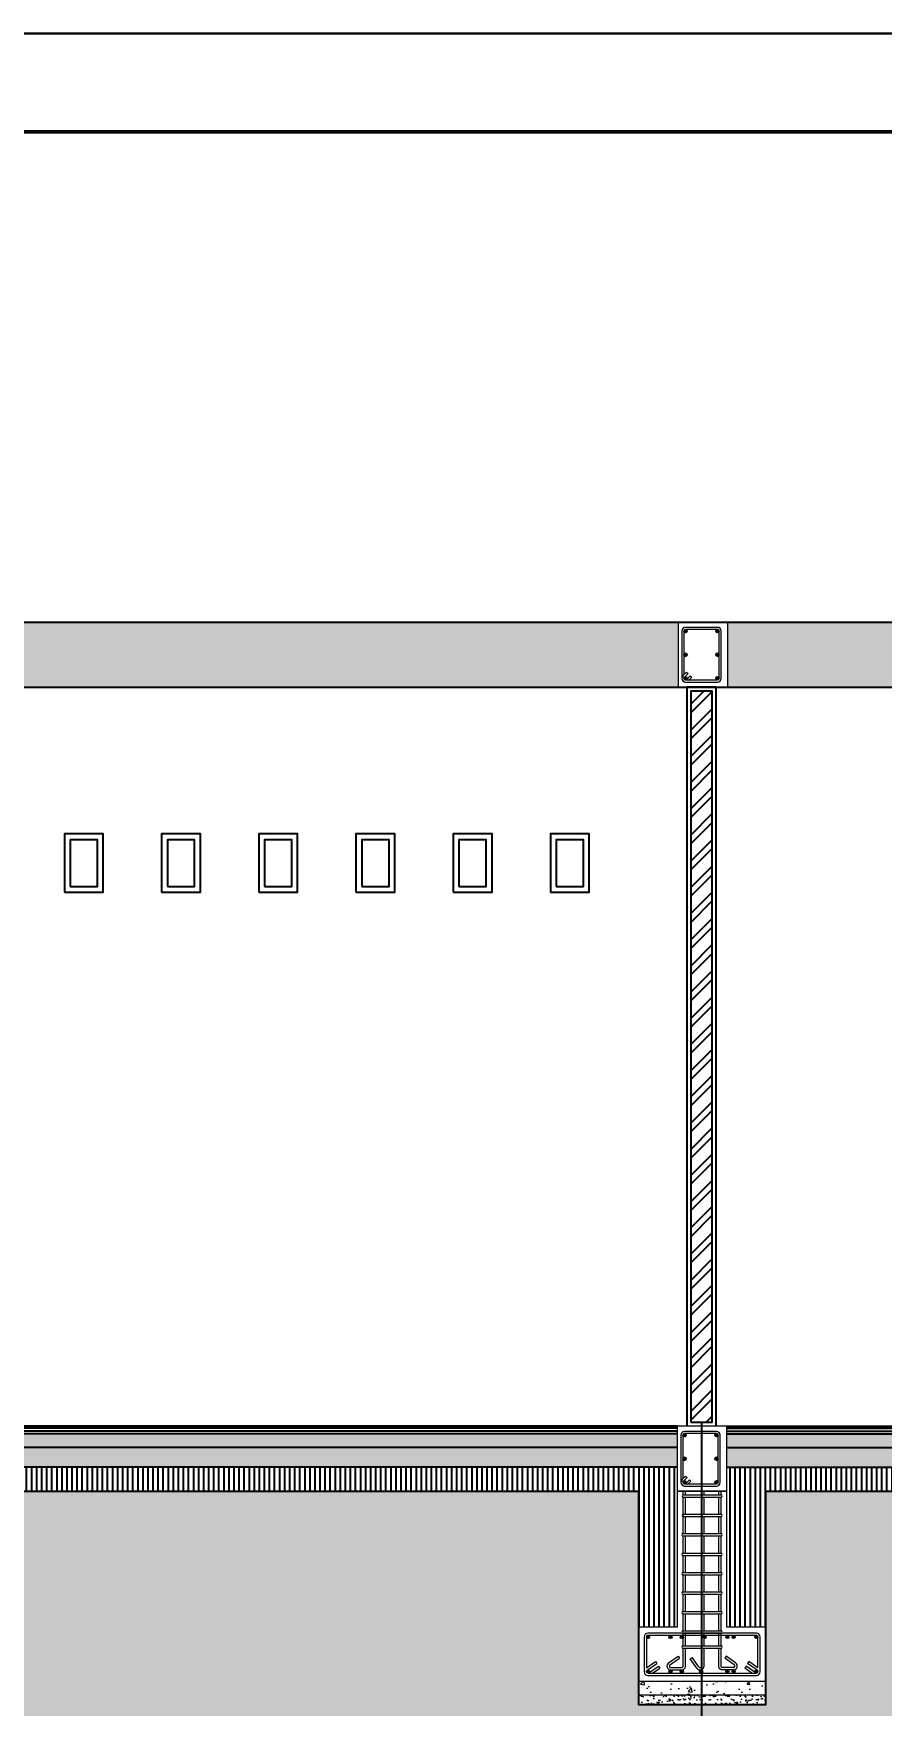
# Model space of a CAD drawing. Header units: centimetres. Extents: x 134057 to 145613, y 5028 to 39996.
# Drawn here: x 136136 to 136572, y 13038 to 13899 of the extents above; entities that cross this region are included whole.
import ezdxf

# ---------------------------------------------------------------- set-up
doc = ezdxf.new("R2010")
doc.units = ezdxf.units.CM
doc.header["$PDMODE"] = 2
for name, color, linetype in [('balok', 123, 'Continuous'), ('dinding', 151, 'Continuous'), ('sloof', 103, 'Continuous')]:
    doc.layers.add(name, color=color, linetype=linetype)
doc.layers.add('Legenda', color=252, linetype='Continuous', lineweight=20)
doc.layers.add('pondasi', color=131, linetype='Continuous', lineweight=18)
doc.styles.get("Standard").update_dxf_attribs({"font": 'arial.ttf'})
doc.linetypes.add('BATTING', pattern='A,0.00254,-2.54,[134,ltypeshp.shx,S=2.54,R=0,X=-2.54,Y=0],-5.08,[134,ltypeshp.shx,S=2.54,R=180,X=2.54,Y=0],-2.54', length=10.16254)
doc.dimstyles.new('ISO-25', dxfattribs={"dimtxt": 2.5, "dimasz": 2.5, "dimexe": 1.25, "dimexo": 0.625, "dimtad": 1, "dimtxsty": 'Standard', "dimcen": 2.5, "dimadec": 0, "dimazin": 0, "dimtfac": 1, "dimtmove": 0, "dimatfit": 3, "dimfxl": 1, "dimarcsym": 0})
pattern_1 = [(95, (-11970.573, -23015.835), (8.405679, 7.05320276), [1.143, -12.573]), (40, (-11970.573, -23015.835), (-9.6011072, 6.6106037), [0.9144, -10.05843505]), (145.451445, (-11969.872, -23015.247), (-1.19542786, 13.6638061), [0.9714005, -10.6854147]), (91.1842, (-11972.728, -23013.68), (13.2846146, 9.7172048), [1.7145, -18.8595]), (141.635558, (-11971.62, -23012.87), (-0.425197, 20.5696058), [1.4571014, -16.0281365]), (36.184151, (-11972.728, -23013.68), (-0.425197, 20.5696058), [1.371598, -15.087584]), (66, (-11971.111, -23013.141), (10.77119876, 2.09370894), [1.143, -12.573]), (11, (-11971.111, -23013.14), (-5.1923956, 10.4364716), [0.9144, -10.0584]), (116.451445, (-11970.214, -23012.966), (5.5788031, 12.53018056), [0.9714005, -10.68539626]), (82.5, (-11970.5726, -23015.8346), (-3.45632814, 3.71840482), [0, -9.93648, 0, -10.2108, 0, -10.0965]), (52.5, (-11970.5726, -23015.8346), (-1.41538364, 7.08522002), [0, -5.82168, 0, -9.70788, 0, -3.8481]), (12.5, (-11972.9757, -23018.2377), (5.99567178, 5.50957173), [0, -3.81, 0, -11.8872, 0, -15.7734]), (2.5, (-11974.053, -23019.3154), (5.20583427, 7.36334357), [0, -4.953, 0, -7.89432, 0, -11.2014])]

# ---------------------------------------------------------------- blocks, each defined once
blk = doc.blocks.new('*D102')
at = {"layer": 'Defpoints', "color": 0, "transparency": 16777216}
for p in [(136479.29, 13184.62), (136981.67, 13039.49, -313.9), (136981.67, 12950.09)]:
    blk.add_point(p, dxfattribs=at)
at = {"layer": 'dinding', "color": 0, "lineweight": -2, "transparency": 16777216}
for p, q in [((136479.29, 13184), (136479.29, 12948.84)), ((136981.67, 13038.86), (136981.67, 12948.84)), ((136494.29, 12950.09), (136966.67, 12950.09))]:
    blk.add_line(p, q, dxfattribs=at)
at = {"layer": 'dinding', "color": 0, "transparency": 16777216}
for points in [[(136494.29, 12952.59), (136494.29, 12947.59), (136479.29, 12950.09)], [(136966.67, 12952.59), (136966.67, 12947.59), (136981.67, 12950.09)]]:
    blk.add_solid(points, dxfattribs=at)
at = {"layer": 'dinding', "color": 0, "transparency": 16777216, "insert": (136730.48, 12955.82), "char_height": 10, "attachment_point": 5}
blk.add_mtext('500', dxfattribs=at)

msp = doc.modelspace()

# ---------------------------------------------------------------- hatches: boundary and pattern name
at = {"true_color": 0x636466}
h = msp.add_hatch(dxfattribs=at)
h.set_pattern_fill('EARTH', color=251, scale=3, angle=45)
h.set_pattern_definition([(45, (-11970.573, -23015.835), (0, 26.9407684), [19.05, -19.05]), (45, (-11975.624, -23010.783), (0, 26.9407684), [19.05, -19.05]), (45, (-11980.675, -23005.732), (0, 26.9407684), [19.05, -19.05]), (135, (-11980.675, -23002.364), (-26.9407684, 0), [19.05, -19.05]), (135, (-11975.624, -22997.313), (-26.9407684, 0), [19.05, -19.05]), (135, (-11970.573, -22992.261), (-26.9407684, 0), [19.05, -19.05])])
h.paths.add_polyline_path([(137100.97, 13161.624), (137012.411, 13161.624), (137012.411, 13039.487), (136946.811, 13039.487), (136946.811, 13149.213), (136512.411, 13149.213), (136512.411, 13079.213), (136512.411, 13039.487), (136446.811, 13039.487), (136446.811, 13149.213), (136012.411, 13149.213), (136012.411, 13039.487), (135946.811, 13039.487), (135946.811, 13149.213), (135512.411, 13149.213), (135512.411, 13039.487), (135446.811, 13039.487), (135446.811, 13149.213), (135010.031, 13149.213), (135010.031, 13039.487), (134944.431, 13039.487), (134944.431, 13161.518), (134859.717, 13161.518), (134859.717, 12974.35), (137100.97, 12974.35)])
at = {"layer": 'balok', "true_color": 0x636466}
h = msp.add_hatch(dxfattribs=at)
h.set_pattern_fill('AR-CONC', color=251, scale=0.06, angle=45)
h.set_pattern_definition(pattern_1)
h.paths.add_polyline_path([(136967.306, 13583.905), (136967.306, 13596.035), (136492.906, 13596.035), (136492.906, 13562.624), (136967.306, 13562.624)])
h.paths.add_polyline_path([(136467.306, 13583.905), (136467.306, 13596.035), (135992.906, 13596.035), (135992.906, 13562.624), (136467.306, 13562.624)])
h.paths.add_polyline_path([(135967.306, 13583.905), (135967.306, 13596.035), (135492.906, 13596.035), (135492.906, 13562.624), (135967.306, 13562.624)])
h.paths.add_polyline_path([(135467.306, 13583.905), (135467.306, 13596.035), (134990.525, 13596.035), (134990.525, 13562.624), (135467.306, 13562.624)])
at = {"layer": 'balok', "lineweight": 15}
h = msp.add_hatch(dxfattribs=at)
h.set_pattern_fill('ANSI33', color=256, scale=0.053202, style=0)
h.set_pattern_definition([(315, (136470.27213, 13591.4593), (-0.238885, -0.238885), []), (315, (136470.511, 13591.4593), (-0.238885, -0.238885), [0.168917, -0.08446])])
h.paths.add_polyline_path([(136471.975, 13591.459, -1), (136470.272, 13591.459, -1)])
h = msp.add_hatch(dxfattribs=at)
h.set_pattern_fill('ANSI33', color=256, scale=0.053202, style=0)
h.set_pattern_definition([(225, (136488.3233, 13591.4593), (0.238885, -0.238885), []), (225, (136488.0844, 13591.4593), (0.238885, -0.238885), [0.168917, -0.08446])])
h.paths.add_polyline_path([(136486.621, 13591.459, 1), (136488.323, 13591.459, 1)])
h = msp.add_hatch(dxfattribs=at)
h.set_pattern_fill('ANSI33', color=256, scale=0.053202, style=0)
h.set_pattern_definition([(45, (136470.27213, 13579.3292), (-0.238885, 0.238885), []), (45, (136470.511, 13579.3292), (-0.238885, 0.238885), [0.168917, -0.08446])])
h.paths.add_polyline_path([(136471.975, 13579.329, 1), (136470.272, 13579.329, 1)])
h = msp.add_hatch(dxfattribs=at)
h.set_pattern_fill('ANSI33', color=256, scale=0.053202, style=0)
h.set_pattern_definition([(315, (136470.27213, 13579.3292), (-0.238885, -0.238885), []), (315, (136470.511, 13579.3292), (-0.238885, -0.238885), [0.168917, -0.08446])])
h.paths.add_polyline_path([(136471.975, 13579.329, -1), (136470.272, 13579.329, -1)])
h = msp.add_hatch(dxfattribs=at)
h.set_pattern_fill('ANSI33', color=256, scale=0.053202, style=0)
h.set_pattern_definition([(135, (136488.3233, 13579.3292), (0.238885, 0.238885), []), (135, (136488.0844, 13579.3292), (0.238885, 0.238885), [0.168917, -0.08446])])
h.paths.add_polyline_path([(136486.621, 13579.329, -1), (136488.323, 13579.329, -1)])
h = msp.add_hatch(dxfattribs=at)
h.set_pattern_fill('ANSI33', color=256, scale=0.053202, style=0)
h.set_pattern_definition([(225, (136488.3233, 13579.3292), (0.238885, -0.238885), []), (225, (136488.0844, 13579.3292), (0.238885, -0.238885), [0.168917, -0.08446])])
h.paths.add_polyline_path([(136486.621, 13579.329, 1), (136488.323, 13579.329, 1)])
h = msp.add_hatch(dxfattribs=at)
h.set_pattern_fill('ANSI33', color=256, scale=0.053202, style=0)
h.set_pattern_definition([(45, (136470.27213, 13567.19912), (-0.238885, 0.238885), []), (45, (136470.511, 13567.19912), (-0.238885, 0.238885), [0.168917, -0.08446])])
h.paths.add_polyline_path([(136471.975, 13567.199, 1), (136470.272, 13567.199, 1)])
h = msp.add_hatch(dxfattribs=at)
h.set_pattern_fill('ANSI33', color=256, scale=0.053202, style=0)
h.set_pattern_definition([(135, (136488.3233, 13567.19912), (0.238885, 0.238885), []), (135, (136488.0844, 13567.19912), (0.238885, 0.238885), [0.168917, -0.08446])])
h.paths.add_polyline_path([(136486.621, 13567.199, -1), (136488.323, 13567.199, -1)])
at = {"layer": 'dinding', "true_color": 0x636466}
h = msp.add_hatch(dxfattribs=at)
h.set_pattern_fill('ANSI32', color=251)
h.set_pattern_definition([(45, (-10970.738, -23015.835), (-6.7351921, 6.7351921), []), (45, (-10966.2475, -23015.835), (-6.7351921, 6.7351921), [])])
h.paths.add_polyline_path([(136484.788, 13560.624), (136473.788, 13560.624), (136473.788, 13184.624), (136484.788, 13184.624)])
h = msp.add_hatch(dxfattribs=at)
h.set_pattern_fill('AR-CONC', color=251, scale=0.06, angle=45)
h.set_pattern_definition(pattern_1)
h.paths.add_polyline_path([(135466.811, 13178.624), (134990.031, 13178.624), (134990.031, 13171.624), (135466.811, 13171.624)])
h.paths.add_polyline_path([(135966.811, 13178.624), (135492.411, 13178.624), (135492.411, 13171.624), (135966.811, 13171.624)])
h.paths.add_polyline_path([(136466.811, 13178.624), (135992.411, 13178.624), (135992.411, 13171.624), (136466.811, 13171.624)])
h.paths.add_polyline_path([(136966.811, 13178.624), (136492.411, 13178.624), (136492.411, 13171.624), (136966.811, 13171.624)])
h = msp.add_hatch(dxfattribs=at)
h.set_pattern_fill('AR-SAND', color=251, scale=0.075, angle=45)
h.set_pattern_definition([(82.5, (-11970.5726, -23015.8346), (-2.680360115, 2.51065117), [0, -2.8956, 0, -3.2385, 0, -3.095625]), (52.5, (-11970.5726, -23015.8346), (-1.41758196, 6.18549639), [0, -1.5621, 0, -2.60985, 0, -1.000125]), (12.5, (-11972.2294, -23017.4915), (4.187248694, 4.20249234), [0, -0.9525, 0, -3.429, 0, -4.47675]), (2.5, (-11972.2294, -23017.4915), (2.86710832, 5.23163086), [0, -0.47625, 0, -2.2479, 0, -2.57175])])
h.paths.add_polyline_path([(136966.811, 13170.494), (136966.811, 13171.624), (136492.411, 13171.624), (136492.411, 13161.624), (136966.811, 13161.624)])
h.paths.add_polyline_path([(136466.811, 13170.494), (136466.811, 13171.624), (135992.411, 13171.624), (135992.411, 13161.624), (136466.811, 13161.624)])
h.paths.add_polyline_path([(135966.811, 13170.494), (135966.811, 13171.624), (135492.411, 13171.624), (135492.411, 13161.624), (135966.811, 13161.624)])
h.paths.add_polyline_path([(135466.811, 13170.494), (135466.811, 13171.624), (134990.031, 13171.624), (134990.031, 13161.624), (135466.811, 13161.624)])
h = msp.add_hatch(dxfattribs=at)
h.set_pattern_fill('ANSI31', color=251, scale=0.82, angle=45)
h.set_pattern_definition([(90, (-11970.5726, -23015.8346), (-2.6035, 0), [])])
h.paths.add_polyline_path([(137012.411, 13161.624), (136992.411, 13161.624), (136992.411, 13149.213), (136992.411, 13079.213), (137012.411, 13079.213)])
h.paths.add_polyline_path([(136966.811, 13149.213), (136966.811, 13161.624), (136492.411, 13161.624), (136492.411, 13149.213), (136492.411, 13079.213), (136512.411, 13079.213), (136512.411, 13149.213), (136946.811, 13149.213), (136946.811, 13079.213), (136966.811, 13079.213)])
h.paths.add_polyline_path([(136466.811, 13149.213), (136466.811, 13161.624), (135992.411, 13161.624), (135992.411, 13149.213), (135992.411, 13079.213), (136012.411, 13079.213), (136012.411, 13149.213), (136446.811, 13149.213), (136446.811, 13079.213), (136466.811, 13079.213)])
h.paths.add_polyline_path([(135966.811, 13149.213), (135966.811, 13161.624), (135492.411, 13161.624), (135492.411, 13149.213), (135492.411, 13079.213), (135512.411, 13079.213), (135512.411, 13149.213), (135946.811, 13149.213), (135946.811, 13079.213), (135966.811, 13079.213)])
h.paths.add_polyline_path([(135466.811, 13161.624), (134990.031, 13161.624), (134990.031, 13149.213), (134990.031, 13079.213), (135010.031, 13079.213), (135010.031, 13149.213), (135446.811, 13149.213), (135446.811, 13079.213), (135466.811, 13079.213), (135466.811, 13149.213)])
h.paths.add_polyline_path([(134964.431, 13149.213), (134964.431, 13170.494), (134964.431, 13161.624), (134944.431, 13161.624), (134944.431, 13079.213), (134964.431, 13079.213)])
at = {"layer": 'pondasi'}
h = msp.add_hatch(color=256, dxfattribs=at)
h.dxf.hatch_style = 1
h.paths.add_polyline_path([(136451.011, 13074.213, -1), (136452.611, 13074.213, -1)])
h = msp.add_hatch(color=256, dxfattribs=at)
h.dxf.hatch_style = 1
h.paths.add_polyline_path([(136462.578, 13074.213, -1), (136464.178, 13074.213, -1)])
h = msp.add_hatch(color=256, dxfattribs=at)
h.dxf.hatch_style = 1
h.paths.add_polyline_path([(136468.386, 13074.213, -1), (136469.986, 13074.213, -1)])
h = msp.add_hatch(color=256, dxfattribs=at)
h.dxf.hatch_style = 1
h.paths.add_polyline_path([(136480.178, 13074.198, -1), (136481.778, 13074.198, -1)])
h = msp.add_hatch(color=256, dxfattribs=at)
h.dxf.hatch_style = 1
h.paths.add_polyline_path([(136491.819, 13074.213, -1), (136493.419, 13074.213, -1)])
h = msp.add_hatch(color=256, dxfattribs=at)
h.dxf.hatch_style = 1
h.paths.add_polyline_path([(136495.045, 13074.213, -1), (136496.645, 13074.213, -1)])
h = msp.add_hatch(color=256, dxfattribs=at)
h.dxf.hatch_style = 1
h.paths.add_polyline_path([(136506.761, 13074.213, -1), (136508.361, 13074.213, -1)])
at = {"layer": 'pondasi', "lineweight": 5, "ltscale": 0.5}
h = msp.add_hatch(dxfattribs=at)
h.set_pattern_fill('AR-CONC', color=256, scale=0.09)
h.set_pattern_definition([(50, (136239.336, 7219.479), (16.39662, -1.434518), [1.7145, -18.8595]), (355, (136239.336, 7219.48), (-3.17191, 17.195116), [1.3716, -15.087653]), (100.45144, (136240.703, 7219.36), (13.224712, 15.760598), [1.4571, -16.02812]), (46.1842, (136239.336, 7224.051), (24.397114, -3.78381), [2.57175, -28.28925]), (96.63556, (136241.37, 7223.736), (21.36637, 22.26835), [2.18565, -24.0422]), (351.18415, (136239.336, 7224.05), (21.36637, 22.26835), [2.0574, -22.63138]), (21, (136241.622, 7222.908), (13.645295, -9.203868), [1.7145, -18.8595]), (326, (136241.622, 7222.908), (5.562183, 16.576917), [1.3716, -15.0876]), (71.45144, (136242.76, 7222.141), (19.207478, 7.37305), [1.4571, -16.028094]), (37.5, (136239.336, 7219.479), (0.277974, 7.6099535), [0, -14.90472, 0, -15.3162, 0, -15.14475]), (7.5, (136239.336, 7219.479), (6.01377, 9.016252), [0, -8.73252, 0, -14.56182, 0, -5.77215]), (327.5, (136234.2383, 7219.479), (12.2031536, -0.515587), [0, -5.715, 0, -17.8308, 0, -23.6601]), (317.5, (136231.952, 7219.479), (13.331626, 2.288384), [0, -7.4295, 0, -11.84148, 0, -16.8021])])
h.paths.add_polyline_path([(136512.411, 13051.487), (136446.811, 13051.487), (136446.811, 13044.487), (136512.411, 13044.487)])
at = {"layer": 'pondasi'}
h = msp.add_hatch(color=256, dxfattribs=at)
h.dxf.hatch_style = 1
h.paths.add_polyline_path([(136451.011, 13056.487, 1), (136452.611, 13056.487, 1)])
h = msp.add_hatch(color=256, dxfattribs=at)
h.dxf.hatch_style = 1
h.paths.add_polyline_path([(136462.578, 13056.487, 1), (136464.178, 13056.487, 1)])
h = msp.add_hatch(color=256, dxfattribs=at)
h.dxf.hatch_style = 1
h.paths.add_polyline_path([(136468.386, 13056.487, 1), (136469.986, 13056.487, 1)])
h = msp.add_hatch(color=256, dxfattribs=at)
h.dxf.hatch_style = 1
h.paths.add_polyline_path([(136478.311, 13056.487, 1), (136479.911, 13056.487, 1)])
h = msp.add_hatch(color=256, dxfattribs=at)
h.dxf.hatch_style = 1
h.paths.add_polyline_path([(136491.819, 13056.487, 1), (136493.419, 13056.487, 1)])
h = msp.add_hatch(color=256, dxfattribs=at)
h.dxf.hatch_style = 1
h.paths.add_polyline_path([(136495.045, 13056.487, 1), (136496.645, 13056.487, 1)])
h = msp.add_hatch(color=256, dxfattribs=at)
h.dxf.hatch_style = 1
h.paths.add_polyline_path([(136506.761, 13056.487, 1), (136508.361, 13056.487, 1)])
at = {"layer": 'pondasi', "lineweight": 5, "ltscale": 0.5}
h = msp.add_hatch(dxfattribs=at)
h.set_pattern_fill('AR-SAND', color=256, scale=0.08)
h.set_pattern_definition([(37.5, (136239.336, 7219.4792), (-0.1280025, 3.9153059), [0, -3.08864, 0, -3.4544, 0, -3.302]), (7.5, (136239.336, 7219.479), (3.5961863, 5.734601), [0, -1.66624, 0, -2.78384, 0, -1.0668]), (327.5, (136236.8368, 7219.4792), (6.327939, 0.0114975), [0, -1.016, 0, -3.6576, 0, -4.7752]), (317.5, (136236.837, 7219.479), (6.1084516, 1.7834346), [0, -0.508, 0, -2.39776, 0, -2.7432])])
h.paths.add_polyline_path([(136512.411, 13044.487), (136446.811, 13044.487), (136446.811, 13039.487), (136512.411, 13039.487)])
at = {"layer": 'sloof', "lineweight": 15}
h = msp.add_hatch(dxfattribs=at)
h.set_pattern_fill('ANSI33', color=256, scale=0.053202, style=0)
h.set_pattern_definition([(315, (136469.77716, 13178.04834), (-0.238885, -0.238885), []), (315, (136470.01604, 13178.04834), (-0.238885, -0.238885), [0.168917, -0.08446])])
h.paths.add_polyline_path([(136471.48, 13178.048, -1), (136469.777, 13178.048, -1)])
h = msp.add_hatch(dxfattribs=at)
h.set_pattern_fill('ANSI33', color=256, scale=0.053202, style=0)
h.set_pattern_definition([(225, (136487.8283, 13178.04834), (0.238885, -0.238885), []), (225, (136487.58943, 13178.04834), (0.238885, -0.238885), [0.168917, -0.08446])])
h.paths.add_polyline_path([(136486.126, 13178.048, 1), (136487.828, 13178.048, 1)])
h = msp.add_hatch(dxfattribs=at)
h.set_pattern_fill('ANSI33', color=256, scale=0.053202, style=0)
h.set_pattern_definition([(45, (136469.77716, 13165.91825), (-0.238885, 0.238885), []), (45, (136470.01604, 13165.91825), (-0.238885, 0.238885), [0.168917, -0.08446])])
h.paths.add_polyline_path([(136471.48, 13165.918, 1), (136469.777, 13165.918, 1)])
h = msp.add_hatch(dxfattribs=at)
h.set_pattern_fill('ANSI33', color=256, scale=0.053202, style=0)
h.set_pattern_definition([(315, (136469.77716, 13165.91825), (-0.238885, -0.238885), []), (315, (136470.01604, 13165.91825), (-0.238885, -0.238885), [0.168917, -0.08446])])
h.paths.add_polyline_path([(136471.48, 13165.918, -1), (136469.777, 13165.918, -1)])
h = msp.add_hatch(dxfattribs=at)
h.set_pattern_fill('ANSI33', color=256, scale=0.053202, style=0)
h.set_pattern_definition([(135, (136487.8283, 13165.91825), (0.238885, 0.238885), []), (135, (136487.58943, 13165.91825), (0.238885, 0.238885), [0.168917, -0.08446])])
h.paths.add_polyline_path([(136486.126, 13165.918, -1), (136487.828, 13165.918, -1)])
h = msp.add_hatch(dxfattribs=at)
h.set_pattern_fill('ANSI33', color=256, scale=0.053202, style=0)
h.set_pattern_definition([(225, (136487.8283, 13165.91825), (0.238885, -0.238885), []), (225, (136487.58943, 13165.91825), (0.238885, -0.238885), [0.168917, -0.08446])])
h.paths.add_polyline_path([(136486.126, 13165.918, 1), (136487.828, 13165.918, 1)])
h = msp.add_hatch(dxfattribs=at)
h.set_pattern_fill('ANSI33', color=256, scale=0.053202, style=0)
h.set_pattern_definition([(45, (136469.77716, 13153.78815), (-0.238885, 0.238885), []), (45, (136470.01604, 13153.78815), (-0.238885, 0.238885), [0.168917, -0.08446])])
h.paths.add_polyline_path([(136471.48, 13153.788, 1), (136469.777, 13153.788, 1)])
h = msp.add_hatch(dxfattribs=at)
h.set_pattern_fill('ANSI33', color=256, scale=0.053202, style=0)
h.set_pattern_definition([(135, (136487.8283, 13153.78815), (0.238885, 0.238885), []), (135, (136487.58943, 13153.78815), (0.238885, 0.238885), [0.168917, -0.08446])])
h.paths.add_polyline_path([(136486.126, 13153.788, -1), (136487.828, 13153.788, -1)])

# ---------------------------------------------------------------- linework, layer by layer
at = {"layer": 'balok'}
for p, q in [((134956.925, 13596.035), (137000.906, 13596.035)), ((134956.925, 13562.624), (137000.906, 13562.624))]:
    msp.add_line(p, q, dxfattribs=at)
at = {"layer": 'balok', "lineweight": 15}
for p, q in [((136487.829, 13596.035), (136467.306, 13596.035)), ((136467.306, 13596.035, -313.896), (136467.306, 13583.905, -313.896)), ((136492.906, 13596.035), (136470.767, 13596.035)), ((136483.253, 13593.375), (136471.123, 13593.375)), ((136483.253, 13592.311), (136471.123, 13592.311)), ((136487.472, 13593.375), (136475.342, 13593.375)), ((136487.472, 13592.311), (136475.342, 13592.311)), ((136492.906, 13562.624, -313.896), (136492.906, 13596.035, -313.896)), ((136467.306, 13583.905, -313.896), (136467.306, 13562.624, -313.896)), ((136469.208, 13591.459), (136469.208, 13579.329)), ((136470.272, 13591.459), (136470.272, 13579.329)), ((136488.323, 13579.329), (136488.323, 13591.459)), ((136489.387, 13579.329), (136489.387, 13591.459)), ((136469.208, 13579.329), (136469.208, 13567.199)), ((136470.272, 13579.329), (136470.272, 13569.047)), ((136488.323, 13567.199), (136488.323, 13579.329)), ((136489.387, 13567.199), (136489.387, 13579.329)), ((136467.306, 13562.624), (136487.829, 13562.624)), ((136470.767, 13562.624), (136492.906, 13562.624)), ((136471.123, 13566.348), (136483.253, 13566.348)), ((136471.123, 13565.284), (136483.253, 13565.284)), ((136475.342, 13566.348), (136487.472, 13566.348)), ((136475.342, 13565.284), (136487.472, 13565.284))]:
    msp.add_line(p, q, dxfattribs=at)
for points in [[(136472.498, 13577.996), (136472.484, 13577.982)], [(136469.776, 13568.56), (136471.643, 13570.39), (136472.388, 13569.63), (136470.521, 13567.801)], [(136471.725, 13566.597), (136473.554, 13568.464), (136474.314, 13567.719), (136472.971, 13566.348)], [(136472.498, 13565.865), (136472.484, 13565.852)]]:
    msp.add_lwpolyline(points, dxfattribs=at)
for centre in [(136471.123, 13591.459), (136487.472, 13591.459), (136471.123, 13579.329), (136471.123, 13579.329), (136487.472, 13579.329), (136487.472, 13579.329), (136471.123, 13567.199), (136487.472, 13567.199)]:
    msp.add_circle(centre, 0.851, dxfattribs=at)
for centre, radius, start, end in [((136471.123, 13591.459), 1.915, 90, 180), ((136471.123, 13591.459), 0.851, 90, 180), ((136487.472, 13591.459), 1.915, 0, 90), ((136487.472, 13591.459), 0.851, 360, 90), ((136471.123, 13579.329), 0.851, 90, 180), ((136471.123, 13579.329), 0.851, 180, 270), ((136471.123, 13579.329), 1.915, 315.2895, 315.868534), ((136487.472, 13579.329), 0.851, 360, 90), ((136487.472, 13579.329), 0.851, 270, 360), ((136471.123, 13567.199), 1.915, 134.131466, 270), ((136471.123, 13567.199), 1.915, 180, 270), ((136471.123, 13567.199), 0.851, 180, 270), ((136487.472, 13567.199), 0.851, 270, 360), ((136487.472, 13567.199), 1.915, 270, 360), ((136471.123, 13567.199), 1.915, 315.2895, 315.868534)]:
    msp.add_arc(centre, radius, start, end, dxfattribs=at)
at = {"layer": 'dinding'}
for p, q in [((136466.811, 13182.624), (135992.411, 13182.624)), ((136466.811, 13181.624), (135992.411, 13181.624)), ((136492.411, 13182.624), (136966.811, 13182.624)), ((136492.411, 13181.624), (136966.811, 13181.624)), ((136466.811, 13178.624), (135992.411, 13178.624)), ((136466.811, 13171.624), (135992.411, 13171.624)), ((136492.411, 13178.624), (136966.811, 13178.624)), ((136492.411, 13171.624), (136966.811, 13171.624)), ((136466.811, 13161.624), (135992.411, 13161.624)), ((136492.411, 13161.624), (136966.811, 13161.624))]:
    msp.add_line(p, q, dxfattribs=at)
at = {"layer": 'dinding', "linetype": 'BATTING', "ltscale": 0.12}
for p, q in [((136466.811, 13180.124), (135992.411, 13180.124)), ((136492.411, 13180.124), (136966.811, 13180.124))]:
    msp.add_line(p, q, dxfattribs=at)
at = {"layer": 'dinding'}
msp.add_lwpolyline([(136486.788, 13182.624), (136486.788, 13562.624), (136471.788, 13562.624), (136471.788, 13182.624)], dxfattribs=at)
for points in [[(136473.788, 13184.624), (136484.788, 13184.624), (136484.788, 13560.624), (136473.788, 13560.624)], [(136151.546, 13457.181), (136171.546, 13457.181), (136171.546, 13487.181), (136151.546, 13487.181)], [(136154.546, 13460.181), (136168.546, 13460.181), (136168.546, 13484.181), (136154.546, 13484.181)], [(136201.546, 13457.181), (136221.546, 13457.181), (136221.546, 13487.181), (136201.546, 13487.181)], [(136204.546, 13460.181), (136218.546, 13460.181), (136218.546, 13484.181), (136204.546, 13484.181)], [(136251.546, 13457.181), (136271.546, 13457.181), (136271.546, 13487.181), (136251.546, 13487.181)], [(136254.546, 13460.181), (136268.546, 13460.181), (136268.546, 13484.181), (136254.546, 13484.181)], [(136301.546, 13457.181), (136321.546, 13457.181), (136321.546, 13487.181), (136301.546, 13487.181)], [(136304.546, 13460.181), (136318.546, 13460.181), (136318.546, 13484.181), (136304.546, 13484.181)], [(136351.546, 13457.181), (136371.546, 13457.181), (136371.546, 13487.181), (136351.546, 13487.181)], [(136354.546, 13460.181), (136368.546, 13460.181), (136368.546, 13484.181), (136354.546, 13484.181)], [(136401.546, 13457.181), (136421.546, 13457.181), (136421.546, 13487.181), (136401.546, 13487.181)], [(136404.546, 13460.181), (136418.546, 13460.181), (136418.546, 13484.181), (136404.546, 13484.181)]]:
    msp.add_lwpolyline(points, close=True, dxfattribs=at)
at = {"layer": 'dinding', "elevation": -313.896}
msp.add_lwpolyline([(134944.431, 13161.518), (134944.431, 13039.487), (135010.031, 13039.487), (135010.031, 13149.213), (135446.811, 13149.213), (135446.811, 13039.487), (135512.411, 13039.487), (135512.411, 13149.213), (135946.811, 13149.213), (135946.811, 13039.487), (136012.411, 13039.487), (136012.411, 13149.213), (136446.811, 13149.213), (136446.811, 13039.487), (136512.411, 13039.487), (136512.411, 13079.213), (136512.411, 13149.213), (136946.811, 13149.213), (136946.811, 13039.487), (137012.411, 13039.487), (137012.411, 13161.624)], dxfattribs=at)
at = {"layer": 'Legenda', "color": 5, "lineweight": 30}
msp.add_lwpolyline([(134230.237, 13898.751), (138179.515, 13898.751), (138179.515, 11144.383), (134230.237, 11144.383)], close=True, dxfattribs=at)
at = {"layer": 'Legenda', "color": 1, "lineweight": 50}
msp.add_lwpolyline([(134280.869, 13848.12), (137470.671, 13848.12), (137470.671, 11195.015), (134280.869, 11195.015)], close=True, dxfattribs=at)
at = {"layer": 'pondasi', "lineweight": 15}
for p, q in [((136466.811, 13149.213), (136487.334, 13149.213)), ((136470.272, 13149.213), (136492.411, 13149.213))]:
    msp.add_line(p, q, dxfattribs=at)
at = {"layer": 'pondasi'}
for p, q in [((136469.921, 13147.413, -74.051), (136489.411, 13147.413, -313.896)), ((136469.921, 13146.213, -74.051), (136489.411, 13146.213, -313.896)), ((136479.429, 13147.413), (136479.429, 13149.213)), ((136479.429, 13137.413), (136479.429, 13146.213)), ((136480.629, 13147.413), (136480.629, 13149.213)), ((136480.629, 13137.413), (136480.629, 13146.213)), ((136469.921, 13137.413, -74.051), (136489.411, 13137.413, -313.896)), ((136469.921, 13136.213, -74.051), (136489.411, 13136.213, -313.896)), ((136479.429, 13127.413), (136479.429, 13136.213)), ((136480.629, 13127.413), (136480.629, 13136.213)), ((136469.811, 13127.413, -313.896), (136489.411, 13127.413, -313.896)), ((136469.811, 13126.213, -313.896), (136489.411, 13126.213, -313.896)), ((136479.429, 13117.413), (136479.429, 13126.213)), ((136480.629, 13117.413), (136480.629, 13126.213)), ((136469.811, 13117.413, -313.896), (136489.411, 13117.413, -313.896)), ((136469.811, 13116.213, -313.896), (136489.411, 13116.213, -313.896)), ((136479.429, 13107.413), (136479.429, 13116.213)), ((136480.629, 13107.413), (136480.629, 13116.213)), ((136469.811, 13107.413, -313.896), (136489.411, 13107.413, -313.896)), ((136469.811, 13106.213, -313.896), (136489.411, 13106.213, -313.896)), ((136479.429, 13097.413), (136479.429, 13106.213)), ((136480.629, 13097.413), (136480.629, 13106.213)), ((136469.811, 13097.413, -313.896), (136489.411, 13097.413, -313.896)), ((136469.811, 13096.213, -313.896), (136489.411, 13096.213, -313.896)), ((136479.429, 13087.413), (136479.429, 13096.213)), ((136480.629, 13087.413), (136480.629, 13096.213)), ((136469.811, 13087.413, -313.896), (136489.411, 13087.413, -313.896)), ((136469.811, 13086.213, -313.896), (136489.411, 13086.213, -313.896)), ((136479.429, 13077.413), (136479.429, 13086.213)), ((136480.629, 13077.413), (136480.629, 13086.213)), ((136469.811, 13077.413, -313.896), (136489.411, 13077.413, -313.896)), ((136469.811, 13076.213, -313.896), (136489.411, 13076.213, -313.896)), ((136479.402, 13069.687, -313.896), (136479.402, 13076.213, -313.896)), ((136480.602, 13069.687, -313.896), (136480.602, 13076.213, -313.896)), ((136469.811, 13069.687, -313.896), (136489.411, 13069.687, -313.896)), ((136469.811, 13068.487, -313.896), (136489.411, 13068.487, -313.896)), ((136479.402, 13059.287, -313.896), (136479.402, 13068.487, -313.896)), ((136480.602, 13059.287, -313.896), (136480.602, 13068.487, -313.896)), ((136451.011, 13058.369, -313.896), (136455.579, 13061.567, -313.896)), ((136451.353, 13057.143, -313.896), (136456.267, 13060.584, -313.896)), ((136452.27, 13055.832, -313.896), (136457.185, 13059.273, -313.896)), ((136455.579, 13061.567, -313.896), (136456.267, 13060.584, -313.896)), ((136457.185, 13059.273, -313.896), (136457.873, 13058.29, -313.896)), ((136462.381, 13060.926, -313.896), (136467.296, 13064.367, -313.896)), ((136463.069, 13059.943, -313.896), (136467.984, 13063.384, -313.896)), ((136467.296, 13064.367, -313.896), (136467.984, 13063.384, -313.896)), ((136473.523, 13063.055, -313.896), (136474.506, 13063.743, -313.896)), ((136476.964, 13058.14, -313.896), (136473.523, 13063.055, -313.896)), ((136477.947, 13058.828, -313.896), (136474.506, 13063.743, -313.896)), ((136491.927, 13064.367, -313.896), (136491.239, 13063.384, -313.896)), ((136496.154, 13059.943, -313.896), (136491.239, 13063.384, -313.896)), ((136496.842, 13060.926, -313.896), (136491.927, 13064.367, -313.896)), ((136502.236, 13059.273, -313.896), (136501.547, 13058.29, -313.896)), ((136507.357, 13055.687, -313.896), (136502.236, 13059.273, -313.896)), ((136503.644, 13061.567, -313.896), (136502.955, 13060.584, -313.896)), ((136507.87, 13057.143, -313.896), (136502.955, 13060.584, -313.896)), ((136508.211, 13058.369, -313.896), (136503.644, 13061.567, -313.896)), ((136446.811, 13051.487, -313.896), (136446.811, 13044.487, -313.896)), ((136454.156, 13055.687, -313.896), (136457.873, 13058.29, -313.896)), ((136505.265, 13055.687, -313.896), (136501.547, 13058.29, -313.896)), ((136512.411, 13044.487, -313.896), (136512.411, 13051.487, -313.896)), ((136446.811, 13044.487, -313.896), (136512.411, 13044.487, -313.896)), ((136446.811, 13039.487, -313.896), (136446.811, 13044.487, -313.896)), ((136512.411, 13044.487, -313.896), (136512.411, 13039.487, -313.896)), ((136512.411, 13039.487, -313.896), (136446.811, 13039.487, -313.896))]:
    msp.add_line(p, q, dxfattribs=at)
for points in [[(136492.411, 13079.213), (136492.411, 13149.213), (136466.811, 13149.213), (136466.811, 13079.213)], [(136466.811, 13079.213), (136446.811, 13079.213), (136446.811, 13051.487), (136512.411, 13051.487), (136512.411, 13079.213), (136492.411, 13079.213)]]:
    msp.add_lwpolyline(points, dxfattribs=at)
for points, elevation in [([(136469.811, 13127.413), (136469.811, 13146.213)], -313.896), ([(136469.921, 13147.413), (136469.921, 13149.213)], -74.051), ([(136471.121, 13147.413), (136471.121, 13149.213)], -74.051), ([(136471.121, 13137.413), (136471.121, 13146.213)], -74.051), ([(136488.211, 13147.413), (136488.211, 13149.213)], -313.896), ([(136488.211, 13137.413), (136488.211, 13146.213)], -313.896), ([(136489.411, 13147.413), (136489.411, 13149.213)], -313.896), ([(136489.411, 13137.413), (136489.411, 13146.213)], -313.896), ([(136471.011, 13127.413), (136471.011, 13136.213)], -313.896), ([(136488.211, 13127.413), (136488.211, 13136.213)], -313.896), ([(136489.411, 13127.413), (136489.411, 13136.213)], -313.896), ([(136469.811, 13117.413), (136469.811, 13126.213)], -313.896), ([(136471.011, 13117.413), (136471.011, 13126.213)], -313.896), ([(136488.211, 13117.413), (136488.211, 13126.213)], -313.896), ([(136489.411, 13117.413), (136489.411, 13126.213)], -313.896), ([(136469.811, 13107.413), (136469.811, 13116.213)], -313.896), ([(136471.011, 13107.413), (136471.011, 13116.213)], -313.896), ([(136488.211, 13107.413), (136488.211, 13116.213)], -313.896), ([(136489.411, 13107.413), (136489.411, 13116.213)], -313.896), ([(136469.811, 13097.413), (136469.811, 13106.213)], -313.896), ([(136471.011, 13097.413), (136471.011, 13106.213)], -313.896), ([(136488.211, 13097.413), (136488.211, 13106.213)], -313.896), ([(136489.411, 13097.413), (136489.411, 13106.213)], -313.896), ([(136469.811, 13087.413), (136469.811, 13096.213)], -313.896), ([(136471.011, 13087.413), (136471.011, 13096.213)], -313.896), ([(136488.211, 13087.413), (136488.211, 13096.213)], -313.896), ([(136489.411, 13087.413), (136489.411, 13096.213)], -313.896), ([(136469.811, 13077.413), (136469.811, 13086.213)], -313.896), ([(136471.011, 13077.413), (136471.011, 13086.213)], -313.896), ([(136488.211, 13077.413), (136488.211, 13086.213)], -313.896), ([(136489.411, 13077.413), (136489.411, 13086.213)], -313.896), ([(136469.811, 13069.687), (136469.811, 13076.213)], -313.896), ([(136471.011, 13069.687), (136471.011, 13076.213)], -313.896), ([(136488.211, 13069.687), (136488.211, 13076.213)], -313.896), ([(136489.411, 13069.687), (136489.411, 13076.213)], -313.896)]:
    msp.add_lwpolyline(points, dxfattribs=dict(at, elevation=elevation))
msp.add_lwpolyline([(136451.661, 13054.487), (136507.561, 13054.487, 0.4142136), (136509.411, 13056.337), (136509.411, 13074.363, 0.4142136), (136507.561, 13076.213), (136451.661, 13076.213, 0.4142136), (136449.811, 13074.363), (136449.811, 13056.337, 0.4142136)], format="xyb", close=True, dxfattribs=at)
for points in [[(136508.211, 13058.369), (136508.211, 13074.363, 0.4142136), (136507.561, 13075.013), (136451.661, 13075.013, 0.4142136), (136451.011, 13074.363), (136451.011, 13058.369)], [(136451.811, 13055.687), (136507.561, 13055.687, 0.4142136), (136508.211, 13056.337), (136508.211, 13056.954)]]:
    msp.add_lwpolyline(points, format="xyb", dxfattribs=at)
at = {"layer": 'pondasi', "elevation": -313.896}
for points in [[(136463.528, 13058.487), (136469.161, 13058.487, 0.4142136), (136469.811, 13059.137), (136469.811, 13068.487)], [(136463.528, 13057.287), (136469.161, 13057.287, 0.4142136), (136471.011, 13059.137), (136471.011, 13068.487)], [(136495.695, 13057.287), (136490.061, 13057.287, -0.4142136), (136488.211, 13059.137), (136488.211, 13068.487)], [(136495.695, 13058.487), (136490.061, 13058.487, -0.4142136), (136489.411, 13059.137), (136489.411, 13068.487)]]:
    msp.add_lwpolyline(points, format="xyb", dxfattribs=at)
at = {"layer": 'pondasi'}
for centre in [(136451.811, 13074.213, -313.896), (136463.378, 13074.213, -313.896), (136469.186, 13074.213), (136480.978, 13074.198, -313.896), (136492.619, 13074.213), (136495.845, 13074.213, -313.896), (136507.561, 13074.213, -313.896), (136451.811, 13056.487, -313.896), (136463.378, 13056.487, -313.896), (136469.186, 13056.487), (136479.111, 13056.487), (136492.619, 13056.487), (136495.845, 13056.487, -313.896), (136507.561, 13056.487, -313.896)]:
    msp.add_circle(centre, 0.8, dxfattribs=at)
for centre, radius, start, end in [((136469.921, 13146.813, -74.051), 0.6, 90, 270), ((136489.411, 13146.813, -313.896), 0.6, 270, 90), ((136469.921, 13136.813, -74.051), 0.6, 90, 270), ((136489.411, 13136.813, -313.896), 0.6, 270, 90), ((136469.811, 13126.813, -313.896), 0.6, 90, 270), ((136489.411, 13126.813, -313.896), 0.6, 270, 90), ((136469.811, 13116.813, -313.896), 0.6, 90, 270), ((136489.411, 13116.813, -313.896), 0.6, 270, 90), ((136469.811, 13106.813, -313.896), 0.6, 90, 270), ((136489.411, 13106.813, -313.896), 0.6, 270, 90), ((136469.811, 13096.813, -313.896), 0.6, 90, 270), ((136489.411, 13096.813, -313.896), 0.6, 270, 90), ((136469.811, 13086.813, -313.896), 0.6, 90, 270), ((136489.411, 13086.813, -313.896), 0.6, 270, 90), ((136469.811, 13076.813, -313.896), 0.6, 90, 270), ((136489.411, 13076.813, -313.896), 0.6, 270, 90), ((136469.811, 13069.087, -313.896), 0.6, 90, 270), ((136489.411, 13069.087, -313.896), 0.6, 270, 90), ((136463.528, 13059.287, -313.896), 2, 125, 270), ((136463.528, 13059.287, -313.896), 0.8, 125, 270), ((136478.602, 13059.287, -313.896), 2, 215, 0), ((136478.602, 13059.287, -313.896), 0.8, 215, 0), ((136495.695, 13059.287, -313.896), 2, 270, 55), ((136495.695, 13059.287, -313.896), 0.8, 270, 55)]:
    msp.add_arc(centre, radius, start, end, dxfattribs=at)
at = {"layer": 'sloof', "lineweight": 15}
for p, q in [((136487.334, 13182.624), (136466.811, 13182.624)), ((136466.811, 13182.624, -313.896), (136466.811, 13170.494, -313.896)), ((136492.411, 13182.624), (136470.272, 13182.624)), ((136482.758, 13179.964), (136470.628, 13179.964)), ((136486.977, 13179.964), (136474.847, 13179.964)), ((136492.411, 13149.213, -313.896), (136492.411, 13182.624, -313.896)), ((136468.713, 13178.048), (136468.713, 13165.918)), ((136469.777, 13178.048), (136469.777, 13165.918)), ((136482.758, 13178.9), (136470.628, 13178.9)), ((136486.977, 13178.9), (136474.847, 13178.9)), ((136487.828, 13165.918), (136487.828, 13178.048)), ((136488.892, 13165.918), (136488.892, 13178.048)), ((136466.811, 13170.494, -313.896), (136466.811, 13149.213, -313.896)), ((136468.713, 13165.918), (136468.713, 13153.788)), ((136469.777, 13165.918), (136469.777, 13155.636)), ((136487.828, 13153.788), (136487.828, 13165.918)), ((136488.892, 13153.788), (136488.892, 13165.918)), ((136470.628, 13152.937), (136482.758, 13152.937)), ((136470.628, 13151.873), (136482.758, 13151.873)), ((136474.847, 13152.937), (136486.977, 13152.937)), ((136474.847, 13151.873), (136486.977, 13151.873))]:
    msp.add_line(p, q, dxfattribs=at)
for points in [[(136472.003, 13164.585), (136471.99, 13164.571)], [(136469.281, 13155.149), (136471.148, 13156.979), (136471.893, 13156.219), (136470.026, 13154.39)], [(136471.23, 13153.186), (136473.059, 13155.053), (136473.819, 13154.308), (136472.476, 13152.937)], [(136472.003, 13152.455), (136471.99, 13152.441)]]:
    msp.add_lwpolyline(points, dxfattribs=at)
for centre in [(136470.628, 13178.048), (136486.977, 13178.048), (136470.628, 13165.918), (136470.628, 13165.918), (136486.977, 13165.918), (136486.977, 13165.918), (136470.628, 13153.788), (136486.977, 13153.788)]:
    msp.add_circle(centre, 0.851, dxfattribs=at)
for centre, radius, start, end in [((136470.628, 13178.048), 1.915, 90, 180), ((136486.977, 13178.048), 1.915, 0, 90), ((136470.628, 13178.048), 0.851, 90, 180), ((136486.977, 13178.048), 0.851, 360, 90), ((136470.628, 13165.918), 0.851, 90, 180), ((136470.628, 13165.918), 0.851, 180, 270), ((136470.628, 13165.918), 1.915, 315.2895, 315.868534), ((136486.977, 13165.918), 0.851, 360, 90), ((136486.977, 13165.918), 0.851, 270, 360), ((136470.628, 13153.788), 1.915, 134.131466, 270), ((136470.628, 13153.788), 1.915, 180, 270), ((136470.628, 13153.788), 0.851, 180, 270), ((136486.977, 13153.788), 0.851, 270, 360), ((136486.977, 13153.788), 1.915, 270, 360), ((136470.628, 13153.788), 1.915, 315.2895, 315.868534)]:
    msp.add_arc(centre, radius, start, end, dxfattribs=at)

# ---------------------------------------------------------------- dimensions: what is measured, and where the dimension line sits
at = {"layer": 'dinding'}
dim = msp.add_linear_dim(base=(136981.669, 12950.089), p1=(136479.288, 13184.624), p2=(136981.669, 13039.487, -313.896), text='500', dimstyle='ISO-25', override={"dimtxt": 10, "dimasz": 15}, dxfattribs=at)
dim.commit()
dim.dimension.update_dxf_attribs({"geometry": '*D102', "text_midpoint": (136730.479, 12950.089), "dimtype": 160})

doc.saveas('drawing.dxf')
